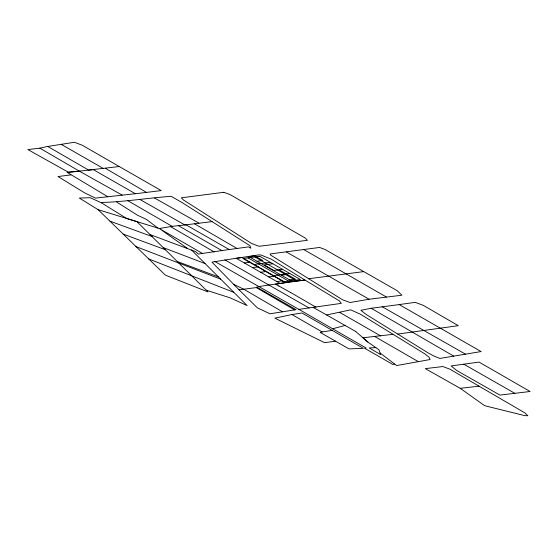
<?xml version="1.0" encoding="UTF-8"?>
<svg xmlns="http://www.w3.org/2000/svg" width="558" height="558" viewBox="0 0 558 558"><rect width="100%" height="100%" fill="white"/><g stroke="black" fill="none" stroke-linecap="round" stroke-linejoin="round"><path stroke-width="0.84" d="M214.746 261.451L298.886 309.362L341.294 303.371L339.417 300.908L304.975 280.053L280.046 283.38L236.18 258.256L211.963 262.127L239.047 289.811L256.296 287.6L258.633 286.575L279.99 283.338M122.16 195.098L79.557 171.278L68.383 172.227L27.9 149.579L39.834 148.149L47.681 146.419L88.596 170.071L119.252 166.521L161.213 190.599L135.406 193.745L93.381 169.667L67.12 172.352L107.827 196.751L135.35 193.703M332.707 328.746L345.109 325.474L355.69 331.459M291.96 314.531L274.843 318.151L324.477 342.633L335.567 341.224L349.099 348.91L363.377 348.332L301.955 312.989L291.96 314.531L322.112 331.933L332.366 330.413M322.112 331.933L320.166 332.394L335.567 341.224M313.275 307.486L326.653 314.97L350.647 309.843L360.573 314.287L425.105 354.044L428.997 357.134L430.065 359.533L396.661 365.546L380.103 353.026L380.661 354.644L369.27 347.92L375.932 347.634M394.541 364.081L392.818 364.472L364.583 348.22L366.013 347.962L298.886 309.362M98.124 209.675L159.337 228.529L172.122 226.339L185.967 224.832L229.233 249.545L248.436 246.894L250.849 248.226L249.928 245.68L182.968 203.112L171.215 196.311C148.337 197.978 125.634 201.724 102.728 202.428L101.263 202.728L90.145 197.699L79.327 198.055L98.124 209.675L165.37 275.157L207.994 291.918L136.982 221.672L126.694 218.492L101.263 202.728M275.757 284.273L290.844 281.727L304.975 280.053L271.216 259.163L261.011 255.013L258.87 254.901L236.236 258.298L241.991 257.531M371.216 308.281L360.866 310.29L365.936 314.3L428.488 353.144L434.284 356.234L439.906 358.424L481.108 351.561L399.179 304.584L371.216 308.281L453.724 356.116M239.047 289.811L257.364 307.842L270.002 313.791L296.047 309.648L256.771 287.126M47.73 146.461L74.395 142.276L82.207 145.219L119.252 166.521M150.095 234.59L195.6 251.602L198.271 254.05L229.178 249.503M369.089 299.234L349.971 302.513L342.584 299.792L270.707 255.139L270.093 253.953L319.594 247.452L325.077 249.524L397.233 290.725L401.9 295.21L369.089 299.234L286.484 252.035M139.723 199.366L184.858 224.951L212.047 221.638M463.796 364.186L451.108 365.95L456.723 370.484L499.947 395.092L530.1 391.5L479.064 362.1L463.796 364.186L514.825 393.32M248.896 256.61L254.657 255.843L262.79 260.495L257.029 261.263M244.362 262.951L250.124 262.183M253.569 264.555L270.309 262.316M272.813 263.746L264.171 264.904L273.929 270.484M252.495 267.61L258.249 266.836M260.628 272.262L266.382 271.495M273.294 270.574L282.571 269.333M273.085 275.722L289.825 273.49M268.761 276.914L274.515 276.147M281.427 275.227L287.182 274.459M276.894 281.567L282.648 280.8M289.56 279.879L295.315 279.112L279.049 269.8M367.785 342.012L362.916 337.778L393.069 334.326M397.833 334.061L458.292 325.677L423.306 305.359L415.208 302.359L399.179 304.584M70.866 174.898L58.025 176.537L84.404 192.74L95.474 198.118L107.827 196.751M363.697 271.606L308.727 278.728M460.204 388.319L484.679 405.701L524.813 415.654L527.854 415.724L524.883 412.885L449.867 369.159L442.857 366.543L425.308 368.636L460.204 388.319L479.078 386.171M206.362 290.237L230.07 297.819L247.096 305.554L191.547 250.033M109.975 221.156L152.201 236.599M123.102 234.081L165.545 249.796M177.863 261.716L218.192 276.824M163.627 247.752L205.023 263.557M135.859 246.566L220.591 279.119M148.749 258.954L233.711 292.287M233.544 284.287L243.909 289.288L282.599 311.859M278.854 286.017L290.627 292.504M465.581 354.211L382.097 306.691M154.552 197.999L198.885 223.102M275.708 284.231L278.902 286.059M224.846 259.861L309.139 308.009M326.653 314.97L345.165 325.516M202.561 253.52L159.337 228.529L187.662 248.547M303.873 249.628L386.366 297.002M61.533 144.529L103.216 168.397M254.86 256.945L295.447 280.179M248.61 256.443L292.72 281.685M247.947 257.866L288.542 281.099M241.858 257.454L285.808 282.606M339.683 312.382L380.723 335.965M178.344 225.606L222.105 250.737M374.641 336.453L418.333 361.647M290.572 292.462L315.912 307.172M127.433 200.461L172.122 226.339M194.505 223.8L237.017 248.47M39.834 148.149L79.557 171.278M170.636 226.66L214.195 251.958M256.296 287.6L294.631 309.906M146.349 192.322L105.329 168.272M116.678 202.052L137.533 215.242L146.545 219.489L157.879 228.048M355.641 331.417L367.736 341.97L378.973 349.81L380.158 353.068M223.779 192.294L181.322 197.818L183.373 199.931L251.539 243.434L258.968 246.294L307.423 240.331L305.372 238.12L230.168 194.63L223.779 192.294M259.777 256.289L243.03 258.521L283.624 281.755L300.364 279.523L259.777 256.289"/></g></svg>
